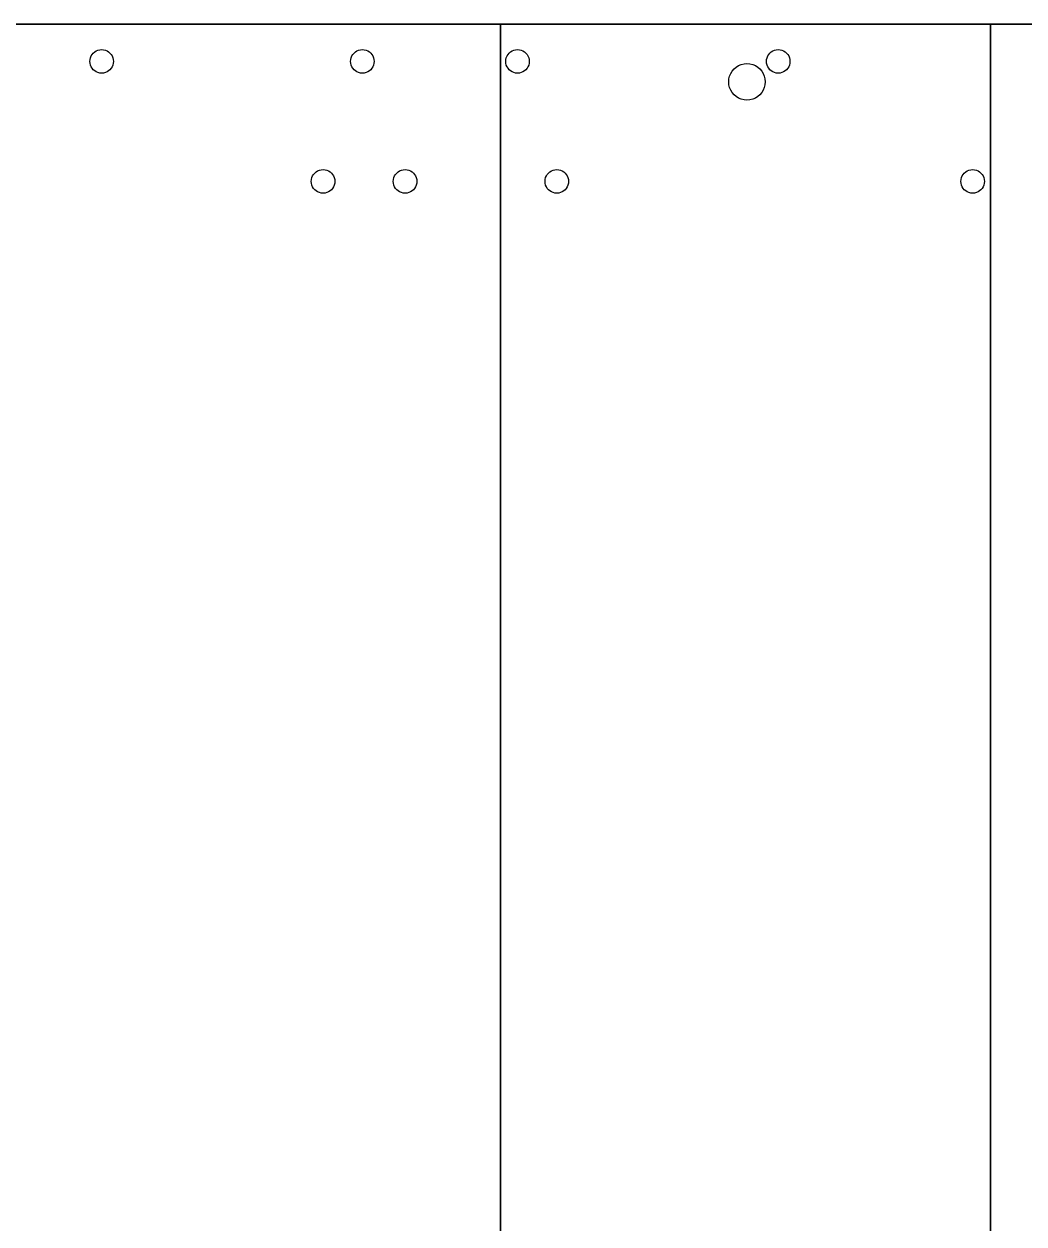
# Model space of a CAD drawing. Header units: metres. Extents: x 0 to 978, y 848 to 2000.
# Drawn here: x 146.4 to 292.9, y 1824.3 to 2000 of the extents above; entities that cross this region are included whole.
import ezdxf

# ---------------------------------------------------------------- set-up
doc = ezdxf.new("R2010")
doc.units = ezdxf.units.M

msp = doc.modelspace()

# ---------------------------------------------------------------- linework, layer by layer
for p, q in [((288, 2000), (0, 2000)), ((0, 2000), (288, 2000)), ((288, 2000), (0, 2000)), ((0, 2000), (288, 2000)), ((0, 2000), (288, 2000)), ((0, 2000), (288, 2000)), ((414.72, 2000), (0, 2000)), ((414.72, 2000), (0, 2000)), ((0, 2000), (414.72, 2000)), ((414.72, 2000), (0, 2000)), ((414.72, 2000), (0, 2000)), ((0, 2000), (414.72, 2000)), ((414.72, 2000), (0, 2000)), ((0, 2000), (414.72, 2000)), ((0, 2000), (414.72, 2000)), ((414.72, 2000), (0, 2000)), ((0, 2000), (414.72, 2000)), ((0, 2000), (414.72, 2000)), ((978.48, 2000), (0, 2000)), ((978.48, 2000), (0, 2000)), ((0, 2000), (978.48, 2000)), ((0, 2000), (978.48, 2000)), ((978.48, 2000), (0, 2000)), ((0, 2000), (978.48, 2000)), ((414.72, 2000), (0, 2000)), ((414.72, 2000), (0, 2000)), ((414.72, 2000), (0, 2000)), ((0, 2000), (414.72, 2000)), ((414.72, 2000), (0, 2000)), ((0, 2000), (414.72, 2000)), ((414.72, 2000), (0, 2000)), ((414.72, 2000), (0, 2000)), ((0, 2000), (414.72, 2000)), ((414.72, 2000), (0, 2000)), ((414.72, 2000), (0, 2000)), ((0, 2000), (414.72, 2000)), ((414.72, 2000), (0, 2000)), ((414.72, 2000), (0, 2000)), ((0, 2000), (414.72, 2000)), ((414.72, 2000), (0, 2000)), ((414.72, 2000), (0, 2000)), ((0, 2000), (414.72, 2000)), ((414.72, 2000), (0, 2000)), ((414.72, 2000), (0, 2000)), ((0, 2000), (414.72, 2000)), ((414.72, 2000), (0, 2000)), ((414.72, 2000), (0, 2000)), ((0, 2000), (414.72, 2000)), ((288, 2000), (0, 2000)), ((0, 2000), (288, 2000)), ((288, 2000), (0, 2000)), ((0, 2000), (288, 2000)), ((0, 2000), (288, 2000)), ((0, 2000), (288, 2000)), ((288, 2000), (0, 2000)), ((0, 2000), (288, 2000)), ((288, 2000), (0, 2000)), ((0, 2000), (288, 2000)), ((216.25, 2000), (71.75, 2000)), ((71.75, 2000), (216.25, 2000)), ((216.25, 2000), (71.75, 2000)), ((216.25, 2000), (71.75, 2000)), ((71.75, 2000), (216.25, 2000)), ((216.25, 2000), (71.75, 2000)), ((71.75, 2000), (216.25, 2000)), ((71.75, 2000), (216.25, 2000)), ((216.25, 848), (216.25, 2000)), ((216.25, 2000), (216.25, 2000)), ((216.25, 2000), (216.25, 848)), ((216.25, 848), (216.25, 2000)), ((216.25, 848), (216.25, 2000)), ((216.25, 2000), (216.25, 2000)), ((216.25, 2000), (216.25, 848)), ((216.25, 848), (216.25, 2000)), ((216.25, 2000), (216.25, 848)), ((216.25, 2000), (216.25, 2000)), ((216.25, 2000), (216.25, 848)), ((288, 1465.04), (288, 2000)), ((288, 2000), (288, 2000)), ((288, 1465.04), (288, 2000)), ((288, 2000), (288, 2000)), ((288, 2000), (288, 1465.04)), ((288, 2000), (288, 1465.04)), ((288, 2000), (288, 1465.04)), ((288, 2000), (288, 1465.04)), ((288, 1465.04), (288, 2000)), ((288, 2000), (288, 2000)), ((288, 1465.04), (288, 2000)), ((288, 2000), (288, 2000)), ((288, 2000), (288, 1465.04)), ((288, 2000), (288, 1465.04)), ((288, 2000), (288, 1465.04)), ((288, 2000), (288, 1465.04)), ((288, 848), (288, 2000)), ((288, 2000), (288, 848)), ((288, 848), (288, 2000)), ((288, 2000), (288, 848))]:
    msp.add_line(p, q)
for points in [[(156.1, 1994.53), (156.12, 1994.81), (156.18, 1995.07), (156.29, 1995.32), (156.43, 1995.55), (156.6, 1995.75), (156.8, 1995.92), (157.03, 1996.06), (157.28, 1996.17), (157.54, 1996.23), (157.82, 1996.26)], [(157.82, 1996.26), (158.1, 1996.23), (158.37, 1996.17), (158.61, 1996.06), (158.84, 1995.92), (159.04, 1995.75), (159.21, 1995.55), (159.35, 1995.32), (159.46, 1995.07), (159.52, 1994.81), (159.55, 1994.53)], [(194.27, 1994.53), (194.3, 1994.81), (194.36, 1995.07), (194.47, 1995.32), (194.61, 1995.55), (194.78, 1995.75), (194.98, 1995.92), (195.21, 1996.06), (195.45, 1996.17), (195.72, 1996.23), (196, 1996.26)], [(196, 1996.26), (196.28, 1996.23), (196.55, 1996.17), (196.79, 1996.06), (197.02, 1995.92), (197.22, 1995.75), (197.39, 1995.55), (197.53, 1995.32), (197.64, 1995.07), (197.7, 1994.81), (197.73, 1994.53)], [(216.99, 1994.53), (217.02, 1994.81), (217.08, 1995.07), (217.19, 1995.32), (217.33, 1995.55), (217.5, 1995.75), (217.7, 1995.92), (217.93, 1996.06), (218.17, 1996.17), (218.44, 1996.23), (218.72, 1996.26)], [(216.99, 1994.53), (217.02, 1994.81), (217.08, 1995.07), (217.19, 1995.32), (217.33, 1995.55), (217.5, 1995.75), (217.7, 1995.92), (217.93, 1996.06), (218.17, 1996.17), (218.44, 1996.23), (218.72, 1996.26)], [(216.99, 1994.53), (217.02, 1994.81), (217.08, 1995.07), (217.19, 1995.32), (217.33, 1995.55), (217.5, 1995.75), (217.7, 1995.92), (217.93, 1996.06), (218.17, 1996.17), (218.44, 1996.23), (218.72, 1996.26)], [(218.72, 1996.26), (219, 1996.23), (219.27, 1996.17), (219.51, 1996.06), (219.74, 1995.92), (219.94, 1995.75), (220.11, 1995.55), (220.25, 1995.32), (220.36, 1995.07), (220.42, 1994.81), (220.45, 1994.53)], [(218.72, 1996.26), (219, 1996.23), (219.27, 1996.17), (219.51, 1996.06), (219.74, 1995.92), (219.94, 1995.75), (220.11, 1995.55), (220.25, 1995.32), (220.36, 1995.07), (220.42, 1994.81), (220.45, 1994.53)], [(218.72, 1996.26), (219, 1996.23), (219.27, 1996.17), (219.51, 1996.06), (219.74, 1995.92), (219.94, 1995.75), (220.11, 1995.55), (220.25, 1995.32), (220.36, 1995.07), (220.42, 1994.81), (220.45, 1994.53)], [(255.17, 1994.53), (255.2, 1994.81), (255.26, 1995.07), (255.37, 1995.32), (255.51, 1995.55), (255.68, 1995.75), (255.88, 1995.92), (256.11, 1996.06), (256.35, 1996.17), (256.62, 1996.23), (256.9, 1996.26)], [(255.17, 1994.53), (255.2, 1994.81), (255.26, 1995.07), (255.37, 1995.32), (255.51, 1995.55), (255.68, 1995.75), (255.88, 1995.92), (256.11, 1996.06), (256.35, 1996.17), (256.62, 1996.23), (256.9, 1996.26)], [(255.17, 1994.53), (255.2, 1994.81), (255.26, 1995.07), (255.37, 1995.32), (255.51, 1995.55), (255.68, 1995.75), (255.88, 1995.92), (256.11, 1996.06), (256.35, 1996.17), (256.62, 1996.23), (256.9, 1996.26)], [(256.9, 1996.26), (257.18, 1996.23), (257.44, 1996.17), (257.69, 1996.06), (257.92, 1995.92), (258.12, 1995.75), (258.29, 1995.55), (258.43, 1995.32), (258.54, 1995.07), (258.6, 1994.81), (258.62, 1994.53)], [(256.9, 1996.26), (257.18, 1996.23), (257.44, 1996.17), (257.69, 1996.06), (257.92, 1995.92), (258.12, 1995.75), (258.29, 1995.55), (258.43, 1995.32), (258.54, 1995.07), (258.6, 1994.81), (258.62, 1994.53)], [(256.9, 1996.26), (257.18, 1996.23), (257.44, 1996.17), (257.69, 1996.06), (257.92, 1995.92), (258.12, 1995.75), (258.29, 1995.55), (258.43, 1995.32), (258.54, 1995.07), (258.6, 1994.81), (258.62, 1994.53)], [(157.82, 1992.8), (157.54, 1992.82), (157.28, 1992.89), (157.03, 1992.99), (156.8, 1993.13), (156.6, 1993.31), (156.43, 1993.51), (156.29, 1993.73), (156.18, 1993.98), (156.12, 1994.25), (156.1, 1994.53)], [(159.55, 1994.53), (159.52, 1994.25), (159.46, 1993.98), (159.35, 1993.73), (159.21, 1993.51), (159.04, 1993.31), (158.84, 1993.13), (158.61, 1992.99), (158.37, 1992.89), (158.1, 1992.82), (157.82, 1992.8)], [(196, 1992.8), (195.72, 1992.82), (195.45, 1992.89), (195.21, 1992.99), (194.98, 1993.13), (194.78, 1993.31), (194.61, 1993.51), (194.47, 1993.73), (194.36, 1993.98), (194.3, 1994.25), (194.27, 1994.53)], [(197.73, 1994.53), (197.7, 1994.25), (197.64, 1993.98), (197.53, 1993.73), (197.39, 1993.51), (197.22, 1993.31), (197.02, 1993.13), (196.79, 1992.99), (196.55, 1992.89), (196.28, 1992.82), (196, 1992.8)], [(218.72, 1992.8), (218.44, 1992.82), (218.17, 1992.89), (217.93, 1992.99), (217.7, 1993.13), (217.5, 1993.31), (217.33, 1993.51), (217.19, 1993.73), (217.08, 1993.98), (217.02, 1994.25), (216.99, 1994.53)], [(218.72, 1992.8), (218.44, 1992.82), (218.17, 1992.89), (217.93, 1992.99), (217.7, 1993.13), (217.5, 1993.31), (217.33, 1993.51), (217.19, 1993.73), (217.08, 1993.98), (217.02, 1994.25), (216.99, 1994.53)], [(218.72, 1992.8), (218.44, 1992.82), (218.17, 1992.89), (217.93, 1992.99), (217.7, 1993.13), (217.5, 1993.31), (217.33, 1993.51), (217.19, 1993.73), (217.08, 1993.98), (217.02, 1994.25), (216.99, 1994.53)], [(220.45, 1994.53), (220.42, 1994.25), (220.36, 1993.98), (220.25, 1993.73), (220.11, 1993.51), (219.94, 1993.31), (219.74, 1993.13), (219.51, 1992.99), (219.27, 1992.89), (219, 1992.82), (218.72, 1992.8)], [(220.45, 1994.53), (220.42, 1994.25), (220.36, 1993.98), (220.25, 1993.73), (220.11, 1993.51), (219.94, 1993.31), (219.74, 1993.13), (219.51, 1992.99), (219.27, 1992.89), (219, 1992.82), (218.72, 1992.8)], [(220.45, 1994.53), (220.42, 1994.25), (220.36, 1993.98), (220.25, 1993.73), (220.11, 1993.51), (219.94, 1993.31), (219.74, 1993.13), (219.51, 1992.99), (219.27, 1992.89), (219, 1992.82), (218.72, 1992.8)], [(249.65, 1991.53), (249.68, 1991.96), (249.78, 1992.38), (249.95, 1992.76), (250.16, 1993.11), (250.43, 1993.42), (250.74, 1993.69), (251.09, 1993.91), (251.48, 1994.07), (251.89, 1994.17), (252.32, 1994.2)], [(249.65, 1991.53), (249.68, 1991.96), (249.78, 1992.38), (249.95, 1992.76), (250.16, 1993.11), (250.43, 1993.42), (250.74, 1993.69), (251.09, 1993.91), (251.48, 1994.07), (251.89, 1994.17), (252.32, 1994.2)], [(249.65, 1991.53), (249.68, 1991.96), (249.78, 1992.38), (249.95, 1992.76), (250.16, 1993.11), (250.43, 1993.42), (250.74, 1993.69), (251.09, 1993.91), (251.48, 1994.07), (251.89, 1994.17), (252.32, 1994.2)], [(249.65, 1991.53), (249.68, 1991.96), (249.78, 1992.38), (249.95, 1992.76), (250.16, 1993.11), (250.43, 1993.42), (250.74, 1993.69), (251.09, 1993.91), (251.48, 1994.07), (251.89, 1994.17), (252.32, 1994.2)], [(252.32, 1994.2), (252.76, 1994.17), (253.17, 1994.07), (253.55, 1993.91), (253.9, 1993.69), (254.22, 1993.42), (254.48, 1993.11), (254.7, 1992.76), (254.86, 1992.38), (254.96, 1991.96), (255, 1991.53)], [(252.32, 1994.2), (252.76, 1994.17), (253.17, 1994.07), (253.55, 1993.91), (253.9, 1993.69), (254.22, 1993.42), (254.48, 1993.11), (254.7, 1992.76), (254.86, 1992.38), (254.96, 1991.96), (255, 1991.53)], [(252.32, 1994.2), (252.76, 1994.17), (253.17, 1994.07), (253.55, 1993.91), (253.9, 1993.69), (254.22, 1993.42), (254.48, 1993.11), (254.7, 1992.76), (254.86, 1992.38), (254.96, 1991.96), (255, 1991.53)], [(252.32, 1994.2), (252.76, 1994.17), (253.17, 1994.07), (253.55, 1993.91), (253.9, 1993.69), (254.22, 1993.42), (254.48, 1993.11), (254.7, 1992.76), (254.86, 1992.38), (254.96, 1991.96), (255, 1991.53)], [(256.9, 1992.8), (256.62, 1992.82), (256.35, 1992.89), (256.11, 1992.99), (255.88, 1993.13), (255.68, 1993.31), (255.51, 1993.51), (255.37, 1993.73), (255.26, 1993.98), (255.2, 1994.25), (255.17, 1994.53)], [(256.9, 1992.8), (256.62, 1992.82), (256.35, 1992.89), (256.11, 1992.99), (255.88, 1993.13), (255.68, 1993.31), (255.51, 1993.51), (255.37, 1993.73), (255.26, 1993.98), (255.2, 1994.25), (255.17, 1994.53)], [(256.9, 1992.8), (256.62, 1992.82), (256.35, 1992.89), (256.11, 1992.99), (255.88, 1993.13), (255.68, 1993.31), (255.51, 1993.51), (255.37, 1993.73), (255.26, 1993.98), (255.2, 1994.25), (255.17, 1994.53)], [(258.62, 1994.53), (258.6, 1994.25), (258.54, 1993.98), (258.43, 1993.73), (258.29, 1993.51), (258.12, 1993.31), (257.92, 1993.13), (257.69, 1992.99), (257.44, 1992.89), (257.18, 1992.82), (256.9, 1992.8)], [(258.62, 1994.53), (258.6, 1994.25), (258.54, 1993.98), (258.43, 1993.73), (258.29, 1993.51), (258.12, 1993.31), (257.92, 1993.13), (257.69, 1992.99), (257.44, 1992.89), (257.18, 1992.82), (256.9, 1992.8)], [(258.62, 1994.53), (258.6, 1994.25), (258.54, 1993.98), (258.43, 1993.73), (258.29, 1993.51), (258.12, 1993.31), (257.92, 1993.13), (257.69, 1992.99), (257.44, 1992.89), (257.18, 1992.82), (256.9, 1992.8)], [(252.32, 1988.86), (251.89, 1988.89), (251.48, 1988.99), (251.09, 1989.15), (250.74, 1989.37), (250.43, 1989.64), (250.16, 1989.95), (249.95, 1990.3), (249.78, 1990.68), (249.68, 1991.1), (249.65, 1991.53)], [(252.32, 1988.86), (251.89, 1988.89), (251.48, 1988.99), (251.09, 1989.15), (250.74, 1989.37), (250.43, 1989.64), (250.16, 1989.95), (249.95, 1990.3), (249.78, 1990.68), (249.68, 1991.1), (249.65, 1991.53)], [(252.32, 1988.86), (251.89, 1988.89), (251.48, 1988.99), (251.09, 1989.15), (250.74, 1989.37), (250.43, 1989.64), (250.16, 1989.95), (249.95, 1990.3), (249.78, 1990.68), (249.68, 1991.1), (249.65, 1991.53)], [(252.32, 1988.86), (251.89, 1988.89), (251.48, 1988.99), (251.09, 1989.15), (250.74, 1989.37), (250.43, 1989.64), (250.16, 1989.95), (249.95, 1990.3), (249.78, 1990.68), (249.68, 1991.1), (249.65, 1991.53)], [(255, 1991.53), (254.96, 1991.1), (254.86, 1990.68), (254.7, 1990.3), (254.48, 1989.95), (254.22, 1989.64), (253.9, 1989.37), (253.55, 1989.15), (253.17, 1988.99), (252.76, 1988.89), (252.32, 1988.86)], [(255, 1991.53), (254.96, 1991.1), (254.86, 1990.68), (254.7, 1990.3), (254.48, 1989.95), (254.22, 1989.64), (253.9, 1989.37), (253.55, 1989.15), (253.17, 1988.99), (252.76, 1988.89), (252.32, 1988.86)], [(255, 1991.53), (254.96, 1991.1), (254.86, 1990.68), (254.7, 1990.3), (254.48, 1989.95), (254.22, 1989.64), (253.9, 1989.37), (253.55, 1989.15), (253.17, 1988.99), (252.76, 1988.89), (252.32, 1988.86)], [(255, 1991.53), (254.96, 1991.1), (254.86, 1990.68), (254.7, 1990.3), (254.48, 1989.95), (254.22, 1989.64), (253.9, 1989.37), (253.55, 1989.15), (253.17, 1988.99), (252.76, 1988.89), (252.32, 1988.86)], [(188.52, 1976.96), (188.54, 1977.24), (188.61, 1977.51), (188.71, 1977.75), (188.86, 1977.98), (189.03, 1978.18), (189.23, 1978.35), (189.45, 1978.5), (189.7, 1978.6), (189.97, 1978.67), (190.25, 1978.69)], [(188.52, 1976.96), (188.54, 1977.24), (188.61, 1977.51), (188.71, 1977.75), (188.86, 1977.98), (189.03, 1978.18), (189.23, 1978.35), (189.45, 1978.5), (189.7, 1978.6), (189.97, 1978.67), (190.25, 1978.69)], [(188.52, 1976.96), (188.54, 1977.24), (188.61, 1977.51), (188.71, 1977.75), (188.86, 1977.98), (189.03, 1978.18), (189.23, 1978.35), (189.45, 1978.5), (189.7, 1978.6), (189.97, 1978.67), (190.25, 1978.69)], [(188.52, 1976.96), (188.54, 1977.24), (188.61, 1977.51), (188.71, 1977.75), (188.86, 1977.98), (189.03, 1978.18), (189.23, 1978.35), (189.45, 1978.5), (189.7, 1978.6), (189.97, 1978.67), (190.25, 1978.69)], [(188.52, 1976.96), (188.54, 1977.24), (188.61, 1977.51), (188.71, 1977.75), (188.86, 1977.98), (189.03, 1978.18), (189.23, 1978.35), (189.45, 1978.5), (189.7, 1978.6), (189.97, 1978.67), (190.25, 1978.69)], [(188.52, 1976.96), (188.54, 1977.24), (188.61, 1977.51), (188.71, 1977.75), (188.86, 1977.98), (189.03, 1978.18), (189.23, 1978.35), (189.45, 1978.5), (189.7, 1978.6), (189.97, 1978.67), (190.25, 1978.69)], [(188.52, 1976.96), (188.54, 1977.24), (188.61, 1977.51), (188.71, 1977.75), (188.86, 1977.98), (189.03, 1978.18), (189.23, 1978.35), (189.45, 1978.5), (189.7, 1978.6), (189.97, 1978.67), (190.25, 1978.69)], [(188.52, 1976.96), (188.54, 1977.24), (188.61, 1977.51), (188.71, 1977.75), (188.86, 1977.98), (189.03, 1978.18), (189.23, 1978.35), (189.45, 1978.5), (189.7, 1978.6), (189.97, 1978.67), (190.25, 1978.69)], [(188.52, 1976.96), (188.54, 1977.24), (188.61, 1977.51), (188.71, 1977.75), (188.86, 1977.98), (189.03, 1978.18), (189.23, 1978.35), (189.45, 1978.5), (189.7, 1978.6), (189.97, 1978.67), (190.25, 1978.69)], [(190.25, 1978.69), (190.53, 1978.67), (190.79, 1978.6), (191.04, 1978.5), (191.27, 1978.35), (191.47, 1978.18), (191.64, 1977.98), (191.78, 1977.75), (191.89, 1977.51), (191.95, 1977.24), (191.97, 1976.96)], [(190.25, 1978.69), (190.53, 1978.67), (190.79, 1978.6), (191.04, 1978.5), (191.27, 1978.35), (191.47, 1978.18), (191.64, 1977.98), (191.78, 1977.75), (191.89, 1977.51), (191.95, 1977.24), (191.97, 1976.96)], [(190.25, 1978.69), (190.53, 1978.67), (190.79, 1978.6), (191.04, 1978.5), (191.27, 1978.35), (191.47, 1978.18), (191.64, 1977.98), (191.78, 1977.75), (191.89, 1977.51), (191.95, 1977.24), (191.97, 1976.96)], [(190.25, 1978.69), (190.53, 1978.67), (190.79, 1978.6), (191.04, 1978.5), (191.27, 1978.35), (191.47, 1978.18), (191.64, 1977.98), (191.78, 1977.75), (191.89, 1977.51), (191.95, 1977.24), (191.97, 1976.96)], [(190.25, 1978.69), (190.53, 1978.67), (190.79, 1978.6), (191.04, 1978.5), (191.27, 1978.35), (191.47, 1978.18), (191.64, 1977.98), (191.78, 1977.75), (191.89, 1977.51), (191.95, 1977.24), (191.97, 1976.96)], [(190.25, 1978.69), (190.53, 1978.67), (190.79, 1978.6), (191.04, 1978.5), (191.27, 1978.35), (191.47, 1978.18), (191.64, 1977.98), (191.78, 1977.75), (191.89, 1977.51), (191.95, 1977.24), (191.97, 1976.96)], [(190.25, 1978.69), (190.53, 1978.67), (190.79, 1978.6), (191.04, 1978.5), (191.27, 1978.35), (191.47, 1978.18), (191.64, 1977.98), (191.78, 1977.75), (191.89, 1977.51), (191.95, 1977.24), (191.97, 1976.96)], [(190.25, 1978.69), (190.53, 1978.67), (190.79, 1978.6), (191.04, 1978.5), (191.27, 1978.35), (191.47, 1978.18), (191.64, 1977.98), (191.78, 1977.75), (191.89, 1977.51), (191.95, 1977.24), (191.97, 1976.96)], [(190.25, 1978.69), (190.53, 1978.67), (190.79, 1978.6), (191.04, 1978.5), (191.27, 1978.35), (191.47, 1978.18), (191.64, 1977.98), (191.78, 1977.75), (191.89, 1977.51), (191.95, 1977.24), (191.97, 1976.96)], [(200.53, 1976.96), (200.55, 1977.24), (200.62, 1977.51), (200.72, 1977.75), (200.86, 1977.98), (201.04, 1978.18), (201.24, 1978.35), (201.46, 1978.5), (201.71, 1978.6), (201.98, 1978.67), (202.26, 1978.69)], [(202.26, 1978.69), (202.54, 1978.67), (202.8, 1978.6), (203.05, 1978.5), (203.28, 1978.35), (203.48, 1978.18), (203.65, 1977.98), (203.79, 1977.75), (203.9, 1977.51), (203.96, 1977.24), (203.98, 1976.96)], [(222.75, 1976.96), (222.77, 1977.24), (222.83, 1977.51), (222.94, 1977.75), (223.08, 1977.98), (223.25, 1978.18), (223.45, 1978.35), (223.68, 1978.5), (223.93, 1978.6), (224.19, 1978.67), (224.47, 1978.69)], [(224.47, 1978.69), (224.75, 1978.67), (225.02, 1978.6), (225.27, 1978.5), (225.49, 1978.35), (225.69, 1978.18), (225.86, 1977.98), (226.01, 1977.75), (226.11, 1977.51), (226.18, 1977.24), (226.2, 1976.96)], [(283.65, 1976.96), (283.67, 1977.24), (283.73, 1977.51), (283.84, 1977.75), (283.98, 1977.98), (284.15, 1978.18), (284.35, 1978.35), (284.58, 1978.5), (284.83, 1978.6), (285.09, 1978.67), (285.37, 1978.69)], [(283.65, 1976.96), (283.67, 1977.24), (283.73, 1977.51), (283.84, 1977.75), (283.98, 1977.98), (284.15, 1978.18), (284.35, 1978.35), (284.58, 1978.5), (284.83, 1978.6), (285.09, 1978.67), (285.37, 1978.69)], [(283.65, 1976.96), (283.67, 1977.24), (283.73, 1977.51), (283.84, 1977.75), (283.98, 1977.98), (284.15, 1978.18), (284.35, 1978.35), (284.58, 1978.5), (284.83, 1978.6), (285.09, 1978.67), (285.37, 1978.69)], [(283.65, 1976.96), (283.67, 1977.24), (283.73, 1977.51), (283.84, 1977.75), (283.98, 1977.98), (284.15, 1978.18), (284.35, 1978.35), (284.58, 1978.5), (284.83, 1978.6), (285.09, 1978.67), (285.37, 1978.69)], [(283.65, 1976.96), (283.67, 1977.24), (283.73, 1977.51), (283.84, 1977.75), (283.98, 1977.98), (284.15, 1978.18), (284.35, 1978.35), (284.58, 1978.5), (284.83, 1978.6), (285.09, 1978.67), (285.37, 1978.69)], [(283.65, 1976.96), (283.67, 1977.24), (283.73, 1977.51), (283.84, 1977.75), (283.98, 1977.98), (284.15, 1978.18), (284.35, 1978.35), (284.58, 1978.5), (284.83, 1978.6), (285.09, 1978.67), (285.37, 1978.69)], [(283.65, 1976.96), (283.67, 1977.24), (283.73, 1977.51), (283.84, 1977.75), (283.98, 1977.98), (284.15, 1978.18), (284.35, 1978.35), (284.58, 1978.5), (284.83, 1978.6), (285.09, 1978.67), (285.37, 1978.69)], [(283.65, 1976.96), (283.67, 1977.24), (283.73, 1977.51), (283.84, 1977.75), (283.98, 1977.98), (284.15, 1978.18), (284.35, 1978.35), (284.58, 1978.5), (284.83, 1978.6), (285.09, 1978.67), (285.37, 1978.69)], [(283.65, 1976.96), (283.67, 1977.24), (283.73, 1977.51), (283.84, 1977.75), (283.98, 1977.98), (284.15, 1978.18), (284.35, 1978.35), (284.58, 1978.5), (284.83, 1978.6), (285.09, 1978.67), (285.37, 1978.69)], [(285.37, 1978.69), (285.65, 1978.67), (285.92, 1978.6), (286.16, 1978.5), (286.39, 1978.35), (286.59, 1978.18), (286.76, 1977.98), (286.9, 1977.75), (287.01, 1977.51), (287.07, 1977.24), (287.1, 1976.96)], [(285.37, 1978.69), (285.65, 1978.67), (285.92, 1978.6), (286.16, 1978.5), (286.39, 1978.35), (286.59, 1978.18), (286.76, 1977.98), (286.9, 1977.75), (287.01, 1977.51), (287.07, 1977.24), (287.1, 1976.96)], [(285.37, 1978.69), (285.65, 1978.67), (285.92, 1978.6), (286.16, 1978.5), (286.39, 1978.35), (286.59, 1978.18), (286.76, 1977.98), (286.9, 1977.75), (287.01, 1977.51), (287.07, 1977.24), (287.1, 1976.96)], [(285.37, 1978.69), (285.65, 1978.67), (285.92, 1978.6), (286.16, 1978.5), (286.39, 1978.35), (286.59, 1978.18), (286.76, 1977.98), (286.9, 1977.75), (287.01, 1977.51), (287.07, 1977.24), (287.1, 1976.96)], [(285.37, 1978.69), (285.65, 1978.67), (285.92, 1978.6), (286.16, 1978.5), (286.39, 1978.35), (286.59, 1978.18), (286.76, 1977.98), (286.9, 1977.75), (287.01, 1977.51), (287.07, 1977.24), (287.1, 1976.96)], [(285.37, 1978.69), (285.65, 1978.67), (285.92, 1978.6), (286.16, 1978.5), (286.39, 1978.35), (286.59, 1978.18), (286.76, 1977.98), (286.9, 1977.75), (287.01, 1977.51), (287.07, 1977.24), (287.1, 1976.96)], [(285.37, 1978.69), (285.65, 1978.67), (285.92, 1978.6), (286.16, 1978.5), (286.39, 1978.35), (286.59, 1978.18), (286.76, 1977.98), (286.9, 1977.75), (287.01, 1977.51), (287.07, 1977.24), (287.1, 1976.96)], [(285.37, 1978.69), (285.65, 1978.67), (285.92, 1978.6), (286.16, 1978.5), (286.39, 1978.35), (286.59, 1978.18), (286.76, 1977.98), (286.9, 1977.75), (287.01, 1977.51), (287.07, 1977.24), (287.1, 1976.96)], [(285.37, 1978.69), (285.65, 1978.67), (285.92, 1978.6), (286.16, 1978.5), (286.39, 1978.35), (286.59, 1978.18), (286.76, 1977.98), (286.9, 1977.75), (287.01, 1977.51), (287.07, 1977.24), (287.1, 1976.96)], [(190.25, 1975.23), (189.97, 1975.25), (189.7, 1975.32), (189.45, 1975.42), (189.23, 1975.57), (189.03, 1975.74), (188.86, 1975.94), (188.71, 1976.17), (188.61, 1976.41), (188.54, 1976.68), (188.52, 1976.96)], [(190.25, 1975.23), (189.97, 1975.25), (189.7, 1975.32), (189.45, 1975.42), (189.23, 1975.57), (189.03, 1975.74), (188.86, 1975.94), (188.71, 1976.17), (188.61, 1976.41), (188.54, 1976.68), (188.52, 1976.96)], [(190.25, 1975.23), (189.97, 1975.25), (189.7, 1975.32), (189.45, 1975.42), (189.23, 1975.57), (189.03, 1975.74), (188.86, 1975.94), (188.71, 1976.17), (188.61, 1976.41), (188.54, 1976.68), (188.52, 1976.96)], [(190.25, 1975.23), (189.97, 1975.25), (189.7, 1975.32), (189.45, 1975.42), (189.23, 1975.57), (189.03, 1975.74), (188.86, 1975.94), (188.71, 1976.17), (188.61, 1976.41), (188.54, 1976.68), (188.52, 1976.96)], [(190.25, 1975.23), (189.97, 1975.25), (189.7, 1975.32), (189.45, 1975.42), (189.23, 1975.57), (189.03, 1975.74), (188.86, 1975.94), (188.71, 1976.17), (188.61, 1976.41), (188.54, 1976.68), (188.52, 1976.96)], [(190.25, 1975.23), (189.97, 1975.25), (189.7, 1975.32), (189.45, 1975.42), (189.23, 1975.57), (189.03, 1975.74), (188.86, 1975.94), (188.71, 1976.17), (188.61, 1976.41), (188.54, 1976.68), (188.52, 1976.96)], [(190.25, 1975.23), (189.97, 1975.25), (189.7, 1975.32), (189.45, 1975.42), (189.23, 1975.57), (189.03, 1975.74), (188.86, 1975.94), (188.71, 1976.17), (188.61, 1976.41), (188.54, 1976.68), (188.52, 1976.96)], [(190.25, 1975.23), (189.97, 1975.25), (189.7, 1975.32), (189.45, 1975.42), (189.23, 1975.57), (189.03, 1975.74), (188.86, 1975.94), (188.71, 1976.17), (188.61, 1976.41), (188.54, 1976.68), (188.52, 1976.96)], [(190.25, 1975.23), (189.97, 1975.25), (189.7, 1975.32), (189.45, 1975.42), (189.23, 1975.57), (189.03, 1975.74), (188.86, 1975.94), (188.71, 1976.17), (188.61, 1976.41), (188.54, 1976.68), (188.52, 1976.96)], [(191.97, 1976.96), (191.95, 1976.68), (191.89, 1976.41), (191.78, 1976.17), (191.64, 1975.94), (191.47, 1975.74), (191.27, 1975.57), (191.04, 1975.42), (190.79, 1975.32), (190.53, 1975.25), (190.25, 1975.23)], [(191.97, 1976.96), (191.95, 1976.68), (191.89, 1976.41), (191.78, 1976.17), (191.64, 1975.94), (191.47, 1975.74), (191.27, 1975.57), (191.04, 1975.42), (190.79, 1975.32), (190.53, 1975.25), (190.25, 1975.23)], [(191.97, 1976.96), (191.95, 1976.68), (191.89, 1976.41), (191.78, 1976.17), (191.64, 1975.94), (191.47, 1975.74), (191.27, 1975.57), (191.04, 1975.42), (190.79, 1975.32), (190.53, 1975.25), (190.25, 1975.23)], [(191.97, 1976.96), (191.95, 1976.68), (191.89, 1976.41), (191.78, 1976.17), (191.64, 1975.94), (191.47, 1975.74), (191.27, 1975.57), (191.04, 1975.42), (190.79, 1975.32), (190.53, 1975.25), (190.25, 1975.23)], [(191.97, 1976.96), (191.95, 1976.68), (191.89, 1976.41), (191.78, 1976.17), (191.64, 1975.94), (191.47, 1975.74), (191.27, 1975.57), (191.04, 1975.42), (190.79, 1975.32), (190.53, 1975.25), (190.25, 1975.23)], [(191.97, 1976.96), (191.95, 1976.68), (191.89, 1976.41), (191.78, 1976.17), (191.64, 1975.94), (191.47, 1975.74), (191.27, 1975.57), (191.04, 1975.42), (190.79, 1975.32), (190.53, 1975.25), (190.25, 1975.23)], [(191.97, 1976.96), (191.95, 1976.68), (191.89, 1976.41), (191.78, 1976.17), (191.64, 1975.94), (191.47, 1975.74), (191.27, 1975.57), (191.04, 1975.42), (190.79, 1975.32), (190.53, 1975.25), (190.25, 1975.23)], [(191.97, 1976.96), (191.95, 1976.68), (191.89, 1976.41), (191.78, 1976.17), (191.64, 1975.94), (191.47, 1975.74), (191.27, 1975.57), (191.04, 1975.42), (190.79, 1975.32), (190.53, 1975.25), (190.25, 1975.23)], [(191.97, 1976.96), (191.95, 1976.68), (191.89, 1976.41), (191.78, 1976.17), (191.64, 1975.94), (191.47, 1975.74), (191.27, 1975.57), (191.04, 1975.42), (190.79, 1975.32), (190.53, 1975.25), (190.25, 1975.23)], [(202.26, 1975.23), (201.98, 1975.25), (201.71, 1975.32), (201.46, 1975.42), (201.24, 1975.57), (201.04, 1975.74), (200.86, 1975.94), (200.72, 1976.17), (200.62, 1976.41), (200.55, 1976.68), (200.53, 1976.96)], [(203.98, 1976.96), (203.96, 1976.68), (203.9, 1976.41), (203.79, 1976.17), (203.65, 1975.94), (203.48, 1975.74), (203.28, 1975.57), (203.05, 1975.42), (202.8, 1975.32), (202.54, 1975.25), (202.26, 1975.23)], [(224.47, 1975.23), (224.19, 1975.25), (223.93, 1975.32), (223.68, 1975.42), (223.45, 1975.57), (223.25, 1975.74), (223.08, 1975.94), (222.94, 1976.17), (222.83, 1976.41), (222.77, 1976.68), (222.75, 1976.96)], [(226.2, 1976.96), (226.18, 1976.68), (226.11, 1976.41), (226.01, 1976.17), (225.86, 1975.94), (225.69, 1975.74), (225.49, 1975.57), (225.27, 1975.42), (225.02, 1975.32), (224.75, 1975.25), (224.47, 1975.23)], [(285.37, 1975.23), (285.09, 1975.25), (284.83, 1975.32), (284.58, 1975.42), (284.35, 1975.57), (284.15, 1975.74), (283.98, 1975.94), (283.84, 1976.17), (283.73, 1976.41), (283.67, 1976.68), (283.65, 1976.96)], [(285.37, 1975.23), (285.09, 1975.25), (284.83, 1975.32), (284.58, 1975.42), (284.35, 1975.57), (284.15, 1975.74), (283.98, 1975.94), (283.84, 1976.17), (283.73, 1976.41), (283.67, 1976.68), (283.65, 1976.96)], [(285.37, 1975.23), (285.09, 1975.25), (284.83, 1975.32), (284.58, 1975.42), (284.35, 1975.57), (284.15, 1975.74), (283.98, 1975.94), (283.84, 1976.17), (283.73, 1976.41), (283.67, 1976.68), (283.65, 1976.96)], [(285.37, 1975.23), (285.09, 1975.25), (284.83, 1975.32), (284.58, 1975.42), (284.35, 1975.57), (284.15, 1975.74), (283.98, 1975.94), (283.84, 1976.17), (283.73, 1976.41), (283.67, 1976.68), (283.65, 1976.96)], [(285.37, 1975.23), (285.09, 1975.25), (284.83, 1975.32), (284.58, 1975.42), (284.35, 1975.57), (284.15, 1975.74), (283.98, 1975.94), (283.84, 1976.17), (283.73, 1976.41), (283.67, 1976.68), (283.65, 1976.96)], [(285.37, 1975.23), (285.09, 1975.25), (284.83, 1975.32), (284.58, 1975.42), (284.35, 1975.57), (284.15, 1975.74), (283.98, 1975.94), (283.84, 1976.17), (283.73, 1976.41), (283.67, 1976.68), (283.65, 1976.96)], [(285.37, 1975.23), (285.09, 1975.25), (284.83, 1975.32), (284.58, 1975.42), (284.35, 1975.57), (284.15, 1975.74), (283.98, 1975.94), (283.84, 1976.17), (283.73, 1976.41), (283.67, 1976.68), (283.65, 1976.96)], [(285.37, 1975.23), (285.09, 1975.25), (284.83, 1975.32), (284.58, 1975.42), (284.35, 1975.57), (284.15, 1975.74), (283.98, 1975.94), (283.84, 1976.17), (283.73, 1976.41), (283.67, 1976.68), (283.65, 1976.96)], [(285.37, 1975.23), (285.09, 1975.25), (284.83, 1975.32), (284.58, 1975.42), (284.35, 1975.57), (284.15, 1975.74), (283.98, 1975.94), (283.84, 1976.17), (283.73, 1976.41), (283.67, 1976.68), (283.65, 1976.96)], [(287.1, 1976.96), (287.07, 1976.68), (287.01, 1976.41), (286.9, 1976.17), (286.76, 1975.94), (286.59, 1975.74), (286.39, 1975.57), (286.16, 1975.42), (285.92, 1975.32), (285.65, 1975.25), (285.37, 1975.23)], [(287.1, 1976.96), (287.07, 1976.68), (287.01, 1976.41), (286.9, 1976.17), (286.76, 1975.94), (286.59, 1975.74), (286.39, 1975.57), (286.16, 1975.42), (285.92, 1975.32), (285.65, 1975.25), (285.37, 1975.23)], [(287.1, 1976.96), (287.07, 1976.68), (287.01, 1976.41), (286.9, 1976.17), (286.76, 1975.94), (286.59, 1975.74), (286.39, 1975.57), (286.16, 1975.42), (285.92, 1975.32), (285.65, 1975.25), (285.37, 1975.23)], [(287.1, 1976.96), (287.07, 1976.68), (287.01, 1976.41), (286.9, 1976.17), (286.76, 1975.94), (286.59, 1975.74), (286.39, 1975.57), (286.16, 1975.42), (285.92, 1975.32), (285.65, 1975.25), (285.37, 1975.23)], [(287.1, 1976.96), (287.07, 1976.68), (287.01, 1976.41), (286.9, 1976.17), (286.76, 1975.94), (286.59, 1975.74), (286.39, 1975.57), (286.16, 1975.42), (285.92, 1975.32), (285.65, 1975.25), (285.37, 1975.23)], [(287.1, 1976.96), (287.07, 1976.68), (287.01, 1976.41), (286.9, 1976.17), (286.76, 1975.94), (286.59, 1975.74), (286.39, 1975.57), (286.16, 1975.42), (285.92, 1975.32), (285.65, 1975.25), (285.37, 1975.23)], [(287.1, 1976.96), (287.07, 1976.68), (287.01, 1976.41), (286.9, 1976.17), (286.76, 1975.94), (286.59, 1975.74), (286.39, 1975.57), (286.16, 1975.42), (285.92, 1975.32), (285.65, 1975.25), (285.37, 1975.23)], [(287.1, 1976.96), (287.07, 1976.68), (287.01, 1976.41), (286.9, 1976.17), (286.76, 1975.94), (286.59, 1975.74), (286.39, 1975.57), (286.16, 1975.42), (285.92, 1975.32), (285.65, 1975.25), (285.37, 1975.23)], [(287.1, 1976.96), (287.07, 1976.68), (287.01, 1976.41), (286.9, 1976.17), (286.76, 1975.94), (286.59, 1975.74), (286.39, 1975.57), (286.16, 1975.42), (285.92, 1975.32), (285.65, 1975.25), (285.37, 1975.23)]]:
    msp.add_lwpolyline(points)

doc.saveas('drawing.dxf')
